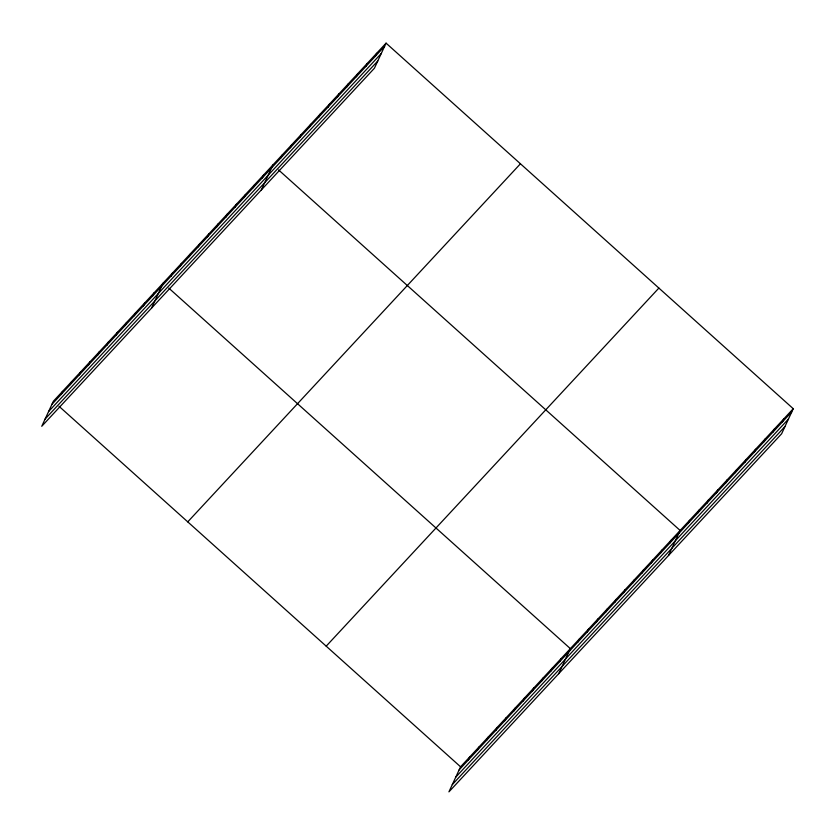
<?xml version="1.0" encoding="UTF-8"?>
<svg xmlns="http://www.w3.org/2000/svg" width="835" height="835" viewBox="0 0 835 835"><rect width="100%" height="100%" fill="white"/><g stroke="black" fill="none" stroke-linecap="round" stroke-linejoin="round"><path stroke-width="1.25" d="M61.08 394.506L62.531 391.385M70.234 384.653L71.674 381.543M79.377 374.811L80.828 371.69M88.531 364.968L89.971 361.847M97.674 355.115L99.125 351.994M106.828 345.272L108.279 342.152M115.971 335.42L117.422 332.299M125.125 325.577L126.576 322.456M134.268 315.724L135.719 312.603M143.422 305.881L144.873 302.761M152.575 296.028L154.016 292.908M151.542 308.115L163.169 283.065M170.872 276.333L172.313 273.212M180.016 266.49L181.466 263.369M189.169 256.637L190.62 253.516M198.312 246.795L199.763 243.674M207.466 236.952L208.917 233.831M216.609 227.099L218.06 223.978M225.763 217.257L227.214 214.136M234.906 207.404L236.357 204.283M244.06 197.561L245.511 194.44M253.214 187.708L254.654 184.587M262.357 177.865L263.808 174.745M261.324 189.952L272.951 164.892M280.936 157.867L282.387 154.746M290.361 147.722L291.812 144.601M299.786 137.577L301.237 134.456M309.211 127.431L310.662 124.311M318.636 117.286L320.087 114.165M328.061 107.141L329.512 104.02M337.486 96.996L338.937 93.875M346.922 86.85L348.362 83.73M356.347 76.705L357.787 73.584M365.772 66.56L367.223 63.439M375.197 56.415L376.648 53.294M386.073 43.149L374.435 68.199L41.75 426.288L53.377 401.228L386.073 43.149L793.25 408.712L781.623 433.772L448.927 791.851L460.565 766.801L793.25 408.712M468.258 760.069L469.708 756.948M477.411 750.227L478.862 747.106M486.555 740.374L488.005 737.253M495.708 730.531L497.159 727.41M504.851 720.678L506.302 717.557M514.005 710.835L515.456 707.715M523.159 700.993L524.599 697.872M532.302 691.14L533.753 688.019M541.456 681.297L542.896 678.177M550.599 671.444L552.05 668.324M559.753 661.602L561.203 658.481M558.719 673.688L570.347 648.628L168.806 288.127M578.05 641.906L579.5 638.785M587.193 632.053L588.644 628.932M596.347 622.211L597.797 619.09M605.5 612.358L606.941 609.237M614.644 602.515L616.094 599.394M623.797 592.662L625.238 589.541M632.94 582.82L634.391 579.699M642.094 572.967L643.534 569.856M651.237 563.124L652.688 560.003M660.391 553.281L661.842 550.161M669.534 543.428L670.985 540.308M668.501 555.515L680.139 530.465L278.598 169.954M688.113 523.441L689.564 520.32M697.538 513.285L698.989 510.175M706.963 503.14L708.414 500.019M716.388 492.994L717.839 489.874M725.813 482.849L727.264 479.728M735.249 472.704L736.689 469.583M744.674 462.559L746.114 459.438M754.099 452.413L755.55 449.293M763.524 442.268L764.975 439.147M772.949 432.123L774.4 429.002M782.374 421.978L783.825 418.857M51.937 404.349L384.622 46.269M48.576 411.592L381.261 53.503M45.111 419.045L377.796 60.965M187.75 521.865L520.435 163.785M326.193 646.165L658.878 288.075M459.114 769.922L791.799 411.832M455.753 777.155L788.438 419.066M452.288 784.618L784.984 426.528M59.014 406.29L460.565 766.801"/></g></svg>
